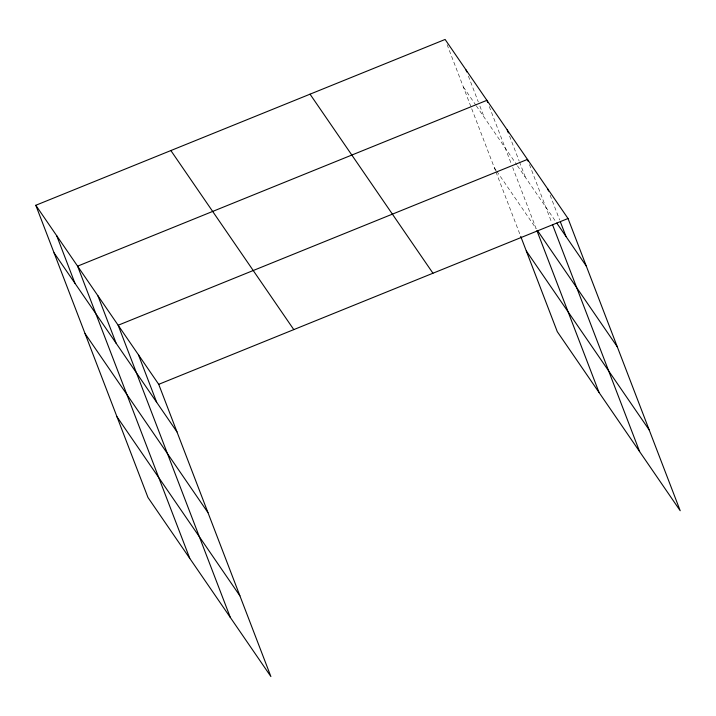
<?xml version="1.0" encoding="UTF-8"?>
<svg xmlns="http://www.w3.org/2000/svg" width="716" height="716" viewBox="0 0 716 716"><rect width="100%" height="100%" fill="white"/><g stroke="black" fill="none" stroke-linecap="round" stroke-linejoin="round"><path stroke-width="0.54" stroke-dasharray="3.58 2.69" d="M463.359 86.994L475.648 104.894M476.265 105.789L516.827 164.877M517.444 165.772L556.162 222.175M494.353 167.732L496.197 170.417M496.815 171.312L536.15 228.61L512.701 167.535M550.13 195.164L559.652 219.964M529.446 164.582L551.678 222.488M509.568 136.076L519.082 160.876M519.485 161.914L525.437 177.416M489.279 106.532L511.117 163.4M468.389 76.093L478.306 101.932M479.89 106.058L484.258 117.433M447.097 44.616L471.307 107.695M471.701 108.734L495.553 170.856M495.946 171.894L520.299 235.322"/><path stroke-width="1.07" d="M35.8 205.277L158.719 384.331L270.89 676.548L147.97 497.495L35.8 205.277L445.11 39.452L568.03 218.505L680.2 510.723L557.281 331.669L520.702 236.37M158.719 384.331L568.03 218.505M556.779 223.07L586.279 266.048M537.376 230.4L617.273 346.786M526.287 250.922L649.206 429.976M310.037 94.172L432.956 273.226M170.873 150.557L293.793 329.611M54.049 252.82L176.968 431.873M85.043 333.567L207.962 512.62M116.976 416.757L239.896 595.81M547.749 188.961L548.537 191.029M560.44 222.032L565.998 236.504M528.256 161.485L527.468 159.417L118.158 325.243L230.328 617.461M552.475 224.556L639.639 451.635M507.188 129.873L508.378 132.97M487.694 102.397L486.898 100.329L77.597 266.155L189.767 558.373M536.946 230.695L599.077 392.547M466.009 69.891L466.796 71.958M138.439 354.787L156.688 402.329M97.877 295.699L116.126 343.241M56.698 235.716L74.947 283.259"/></g></svg>
